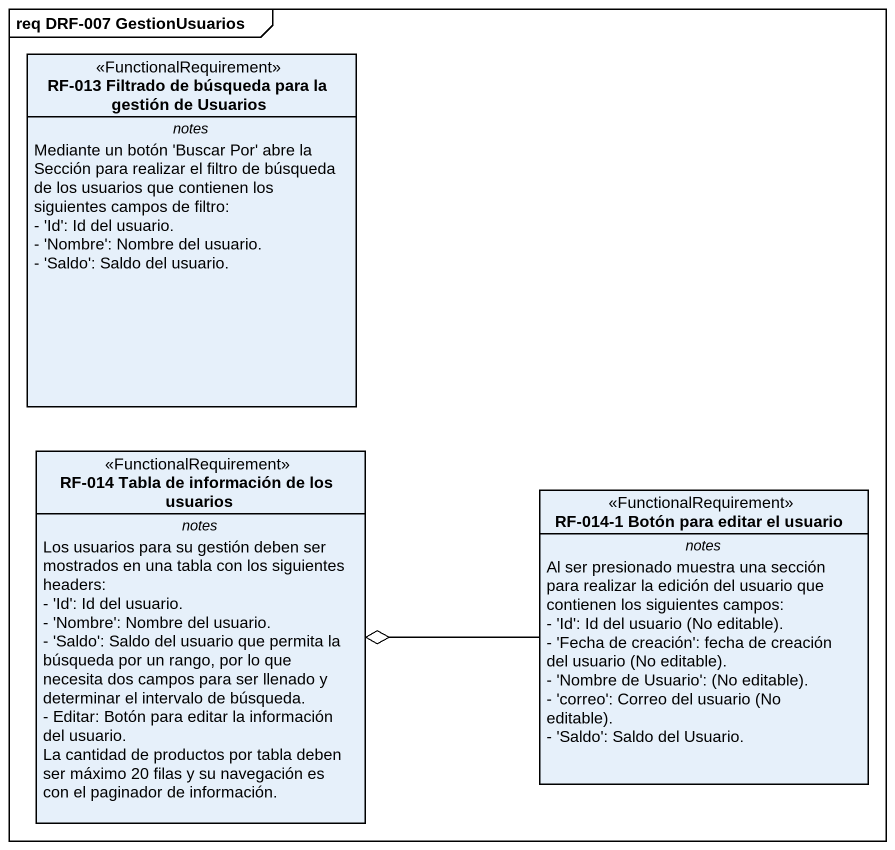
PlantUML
@startuml
mainframe req DRF-007 GestionUsuarios
hide circle
hide empty members
skinparam classAttributeIconSize 0
class "RF-013 Filtrado de búsqueda para la gestión de Usuarios" as RF_013_Filtrado_de_búsqueda <<FunctionalRequirement>> {
  -- notes --
  Mediante un botón 'Buscar Por' abre la Sección para realizar el filtro de búsqueda de los usuarios que contienen los siguientes campos de filtro:
  - 'Id': Id del usuario.
  - 'Nombre': Nombre del usuario.
  - 'Saldo': Saldo del usuario.
}
class "RF-014 Tabla de información de los usuarios" as RF_014_Tabla_de_información <<FunctionalRequirement>> {
  -- notes --
  Los usuarios para su gestión deben ser mostrados en una tabla con los siguientes headers:
  - 'Id': Id del usuario.
  - 'Nombre': Nombre del usuario.
  - 'Saldo': Saldo del usuario que permita la búsqueda por un rango, por lo que necesita dos campos para ser llenado y determinar el intervalo de búsqueda.
  - Editar: Botón para editar la información del usuario.
  La cantidad de productos por tabla deben ser máximo 20 filas y su navegación es con el paginador de información.
}
class "RF-014-1 Botón para editar el usuario" as RF_014_1_Botón_para_editar <<FunctionalRequirement>> {
  -- notes --
  Al ser presionado muestra una sección para realizar la edición del usuario que contienen los siguientes campos:
  {field} - 'Id': Id del usuario (No editable).
  {field} - 'Fecha de creación': fecha de creación del usuario (No editable).
  {field} - 'Nombre de Usuario': (No editable).
  {field} - 'correo': Correo del usuario (No editable).
  - 'Saldo': Saldo del Usuario.
}
RF_014_1_Botón_para_editar -left-o RF_014_Tabla_de_información
@enduml
